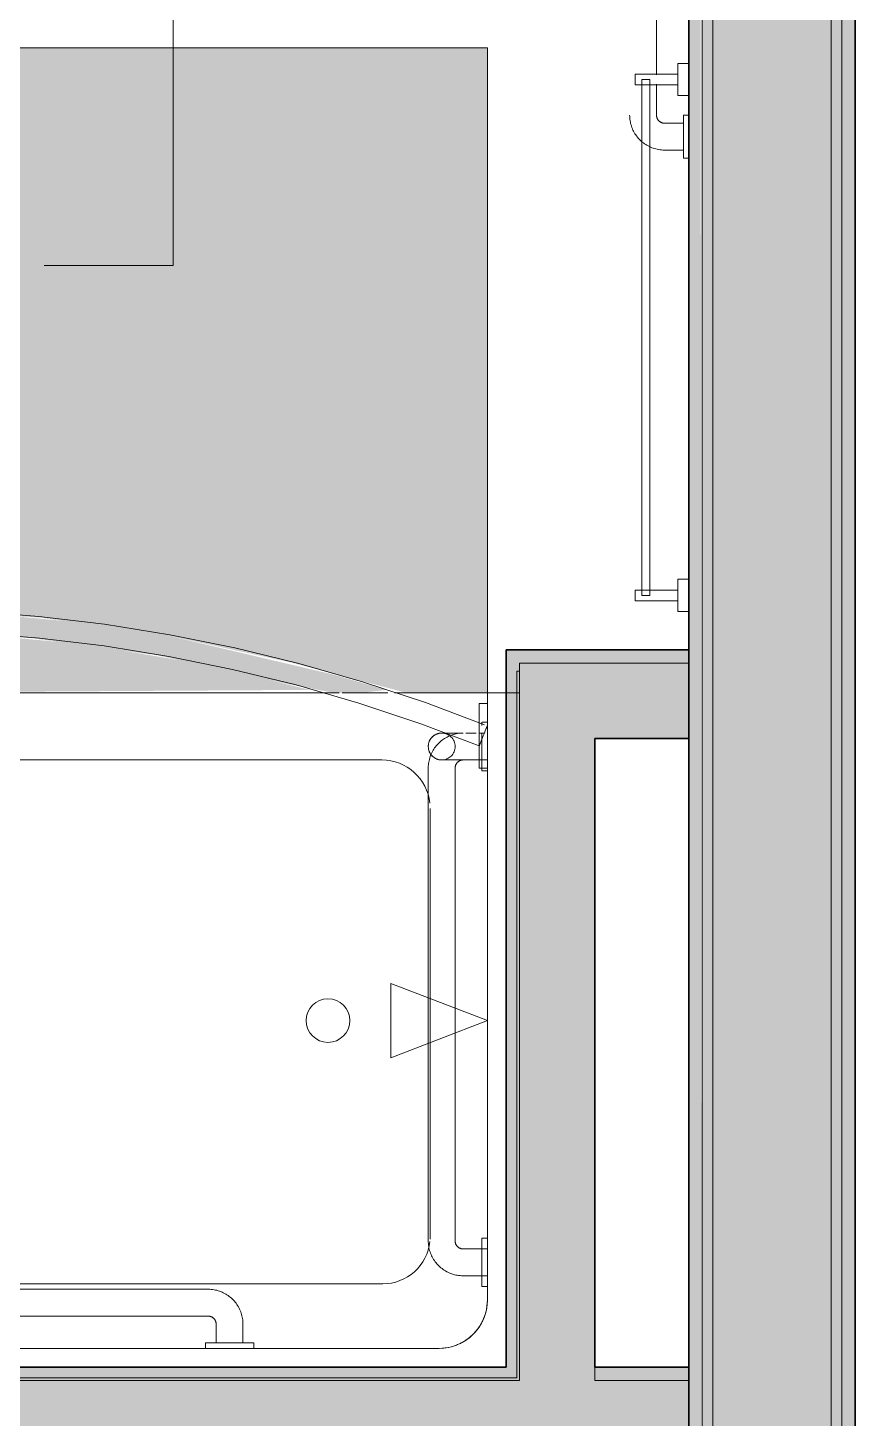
# Model space of a CAD drawing. Header units: inches. Extents: x 6 to 8416, y -388 to 6104.
# Drawn here: x 5416.9 to 5455.4, y 1031.3 to 1096 of the extents above; entities that cross this region are included whole.
import ezdxf

# ---------------------------------------------------------------- set-up
doc = ezdxf.new("R2010")
doc.units = ezdxf.units.IN
doc.header["$MEASUREMENT"] = 0
doc.linetypes.add('Dash 1_16_', pattern=[48, 24, -24])
doc.linetypes.add('Hidden 1_16_', pattern=[36, 24, -12])
for name, color, linetype, lineweight in [('A-GENM', 13, 'Continuous', 18), ('A-ROOM', 32, 'Continuous', 13), ('A-WALL', 113, 'Continuous', 25), ('A-WALL-PATT', 111, 'Continuous', 35), ('I-WALL', 2, 'Continuous', 25), ('P-SANR-FIXT', 6, 'Continuous', 18), ('Q-SPCQ', 91, 'Continuous', 18)]:
    doc.layers.add(name, color=color, linetype=linetype, lineweight=lineweight)

# ---------------------------------------------------------------- blocks, each defined once
blk = doc.blocks.new('PL BA Toilet-Unit-Two Piece-ICC ADA-AM - ICC Type B_ Front _ Side Approach_ Swing Up Bar-2482795-LEVEL 3 - PLAN Copy 1 Copy 1')
at = {"layer": 'A-GENM', "linetype": 'Hidden 1_16_', "lineweight": 9}
for p in [(33, -24), (48, -66)]:
    blk.add_line(p, (48, -24), dxfattribs=at)
blk = doc.blocks.new('z Nested-Toilet Grab Bars - z Nested-Toilet Grab Bars-V212-LEVEL 3 - PLAN Copy 1 Copy 1')
at = {"layer": 'A-GENM', "linetype": 'Dash 1_16_', "lineweight": 9}
for p, q in [((-2.875, 26), (-2.875, 0.25)), ((-2.875, 26), (-2.875, 0.25)), ((-1.625, 0.25), (-1.625, 26)), ((-1.625, 0.25), (-1.625, 26)), ((-7, 2.75), (-41, 2.75)), ((-42.401, 1.948), (-42.433, 1.891)), ((-42.367, 2.003), (-42.401, 1.948)), ((-42.331, 2.057), (-42.367, 2.003)), ((-42.293, 2.109), (-42.331, 2.057)), ((-42.252, 2.16), (-42.293, 2.109)), ((-42.21, 2.21), (-42.252, 2.16)), ((-42.433, 1.891), (-42.463, 1.833)), ((-41, 1.5), (-39.56, 1.5)), ((-39.127, 1.5), (-7, 1.5)), ((-42.625, 1.125), (-42.625, 0.25)), ((-41.375, 0.25), (-41.375, 1.125)), ((-6.625, 1.125), (-6.625, 0.25)), ((-5.375, 0.25), (-5.375, 1.125)), ((-43, 0.25), (-43, 0)), ((-41, 0.25), (-43, 0.25)), ((-41, 0.25), (-43, 0.25)), ((-42.625, 0.25), (-41.375, 0.25)), ((-42.625, 0.25), (-41.375, 0.25)), ((-41, 0), (-41, 0.25)), ((-7, 0.25), (-7, 0)), ((-5, 0.25), (-7, 0.25)), ((-5, 0.25), (-7, 0.25)), ((-6.625, 0.25), (-5.375, 0.25)), ((-6.625, 0.25), (-5.375, 0.25)), ((-5, 0), (-5, 0.25)), ((-2.854, 0.25), (-4.25, 0.25)), ((-4.25, 0.25), (-0.25, 0.25)), ((-4.25, 0.25), (-4.25, 0)), ((-4.25, 0.25), (-4.25, 0)), ((-2.875, 0.25), (-2.875, 0)), ((-2.875, 0.25), (-2.875, 0)), ((-0.25, 0.25), (-1.647, 0.25)), ((-1.625, 0), (-1.625, 0.25)), ((-1.625, 0), (-1.625, 0.25)), ((-0.25, 0.25), (-0.25, 0)), ((-0.25, 0), (-0.25, 0.25))]:
    blk.add_line(p, q, dxfattribs=at)
at = {"layer": 'A-GENM', "linetype": 'Dash 1_16_', "lineweight": 9, "flags": 128}
for points in [[(-2.875, 29.375), (-2.875, 29.4), (-2.873, 29.425), (-2.871, 29.45), (-2.867, 29.475), (-2.863, 29.499), (-2.857, 29.524), (-2.851, 29.548), (-2.843, 29.572), (-2.835, 29.595), (-2.826, 29.618), (-2.815, 29.641), (-2.804, 29.664), (-2.792, 29.686), (-2.78, 29.707), (-2.766, 29.728), (-2.751, 29.748), (-2.736, 29.768), (-2.72, 29.787), (-2.703, 29.806), (-2.685, 29.823), (-2.667, 29.84), (-2.648, 29.857), (-2.629, 29.872), (-2.608, 29.887), (-2.588, 29.901), (-2.566, 29.914), (-2.545, 29.926), (-2.522, 29.938), (-2.5, 29.948), (-2.476, 29.958), (-2.453, 29.966), (-2.429, 29.974), (-2.405, 29.98), (-2.381, 29.986), (-2.356, 29.991), (-2.332, 29.995), (-2.307, 29.997), (-2.282, 29.999), (-2.257, 30), (-2.25, 30)], [(-2.25, 30), (-2.225, 30), (-2.2, 29.998), (-2.175, 29.996), (-2.15, 29.992), (-2.126, 29.988), (-2.101, 29.982), (-2.077, 29.976), (-2.053, 29.968), (-2.03, 29.96), (-2.007, 29.951), (-1.984, 29.94), (-1.961, 29.929), (-1.939, 29.917), (-1.918, 29.905), (-1.897, 29.891), (-1.877, 29.876), (-1.857, 29.861), (-1.838, 29.845), (-1.819, 29.828), (-1.802, 29.81), (-1.785, 29.792), (-1.768, 29.773), (-1.753, 29.754), (-1.738, 29.733), (-1.724, 29.713), (-1.711, 29.691), (-1.699, 29.67), (-1.687, 29.647), (-1.677, 29.625), (-1.667, 29.601), (-1.659, 29.578), (-1.651, 29.554), (-1.645, 29.53), (-1.639, 29.506), (-1.634, 29.481), (-1.63, 29.457), (-1.628, 29.432), (-1.626, 29.407), (-1.625, 29.382), (-1.625, 29.375)], [(-2.875, 29.375), (-2.875, 29.372), (-2.875, 29.364), (-2.875, 29.351), (-2.875, 29.332), (-2.875, 29.308), (-2.875, 29.278), (-2.875, 29.244), (-2.875, 29.204), (-2.875, 29.159), (-2.875, 29.109), (-2.875, 29.054), (-2.875, 28.994), (-2.875, 28.929), (-2.875, 28.859), (-2.875, 28.786), (-2.875, 28.707), (-2.875, 28.624), (-2.875, 28.537), (-2.875, 28.446), (-2.875, 28.351), (-2.875, 28.253), (-2.875, 28.15), (-2.875, 28.045), (-2.875, 27.936), (-2.875, 27.824), (-2.875, 27.708), (-2.875, 27.591), (-2.875, 27.47), (-2.875, 27.348), (-2.875, 27.223), (-2.875, 27.096), (-2.875, 26.968), (-2.875, 26.838), (-2.875, 26.706), (-2.875, 26.574), (-2.875, 26.44), (-2.875, 26.306), (-2.875, 26.171), (-2.875, 26.036), (-2.875, 26)], [(-2.875, 26), (-2.875, 26.135), (-2.875, 26.27), (-2.875, 26.404), (-2.875, 26.538), (-2.875, 26.671), (-2.875, 26.802), (-2.875, 26.933), (-2.875, 27.062), (-2.875, 27.189), (-2.875, 27.314), (-2.875, 27.438), (-2.875, 27.559), (-2.875, 27.677), (-2.875, 27.793), (-2.875, 27.906), (-2.875, 28.016), (-2.875, 28.122), (-2.875, 28.225), (-2.875, 28.325), (-2.875, 28.421), (-2.875, 28.513), (-2.875, 28.601), (-2.875, 28.685), (-2.875, 28.765), (-2.875, 28.84), (-2.875, 28.911), (-2.875, 28.977), (-2.875, 29.038), (-2.875, 29.094), (-2.875, 29.146), (-2.875, 29.192), (-2.875, 29.233), (-2.875, 29.269), (-2.875, 29.3), (-2.875, 29.326), (-2.875, 29.346), (-2.875, 29.361), (-2.875, 29.371), (-2.875, 29.375)], [(-1.625, 29.375), (-1.625, 29.372), (-1.625, 29.364), (-1.625, 29.351), (-1.625, 29.332), (-1.625, 29.308), (-1.625, 29.278), (-1.625, 29.244), (-1.625, 29.204), (-1.625, 29.159), (-1.625, 29.109), (-1.625, 29.054), (-1.625, 28.994), (-1.625, 28.929), (-1.625, 28.859), (-1.625, 28.786), (-1.625, 28.707), (-1.625, 28.624), (-1.625, 28.537), (-1.625, 28.446), (-1.625, 28.351), (-1.625, 28.253), (-1.625, 28.15), (-1.625, 28.045), (-1.625, 27.936), (-1.625, 27.824), (-1.625, 27.708), (-1.625, 27.591), (-1.625, 27.47), (-1.625, 27.348), (-1.625, 27.223), (-1.625, 27.096), (-1.625, 26.968), (-1.625, 26.838), (-1.625, 26.706), (-1.625, 26.574), (-1.625, 26.44), (-1.625, 26.306), (-1.625, 26.171), (-1.625, 26.036), (-1.625, 26)], [(-1.625, 26), (-1.625, 26.135), (-1.625, 26.27), (-1.625, 26.404), (-1.625, 26.538), (-1.625, 26.671), (-1.625, 26.802), (-1.625, 26.933), (-1.625, 27.062), (-1.625, 27.189), (-1.625, 27.314), (-1.625, 27.438), (-1.625, 27.559), (-1.625, 27.677), (-1.625, 27.793), (-1.625, 27.906), (-1.625, 28.016), (-1.625, 28.122), (-1.625, 28.225), (-1.625, 28.325), (-1.625, 28.421), (-1.625, 28.513), (-1.625, 28.601), (-1.625, 28.685), (-1.625, 28.765), (-1.625, 28.84), (-1.625, 28.911), (-1.625, 28.977), (-1.625, 29.038), (-1.625, 29.094), (-1.625, 29.146), (-1.625, 29.192), (-1.625, 29.233), (-1.625, 29.269), (-1.625, 29.3), (-1.625, 29.326), (-1.625, 29.346), (-1.625, 29.361), (-1.625, 29.371), (-1.625, 29.375)], [(-41, 2.75), (-41.065, 2.749), (-41.13, 2.745), (-41.195, 2.738), (-41.259, 2.729), (-41.323, 2.718), (-41.386, 2.703), (-41.449, 2.687), (-41.511, 2.668), (-41.572, 2.646), (-41.633, 2.622), (-41.692, 2.595), (-41.75, 2.566), (-41.807, 2.535), (-41.863, 2.502), (-41.918, 2.466), (-41.97, 2.428), (-42.022, 2.389), (-42.072, 2.347), (-42.119, 2.303), (-42.166, 2.257), (-42.21, 2.21)], [(-5.375, 1.125), (-5.376, 1.19), (-5.38, 1.255), (-5.387, 1.32), (-5.396, 1.384), (-5.407, 1.448), (-5.422, 1.511), (-5.438, 1.574), (-5.457, 1.636), (-5.479, 1.697), (-5.503, 1.758), (-5.53, 1.817), (-5.559, 1.875), (-5.59, 1.932), (-5.623, 1.988), (-5.659, 2.043), (-5.697, 2.095), (-5.736, 2.147), (-5.778, 2.197), (-5.822, 2.244), (-5.868, 2.291), (-5.915, 2.335), (-5.965, 2.377), (-6.016, 2.418), (-6.068, 2.456), (-6.122, 2.492), (-6.177, 2.526), (-6.234, 2.558), (-6.292, 2.588), (-6.351, 2.615), (-6.411, 2.64), (-6.472, 2.662), (-6.534, 2.682), (-6.597, 2.699), (-6.66, 2.714), (-6.724, 2.726), (-6.788, 2.736), (-6.853, 2.743), (-6.917, 2.748), (-6.982, 2.75), (-7, 2.75)], [(-42.463, 1.833), (-42.49, 1.774), (-42.515, 1.714), (-42.537, 1.653), (-42.557, 1.591), (-42.574, 1.528), (-42.589, 1.465), (-42.601, 1.401), (-42.611, 1.337), (-42.618, 1.272), (-42.623, 1.208), (-42.625, 1.143), (-42.625, 1.125)], [(-41.375, 1.125), (-41.375, 1.14), (-41.374, 1.155), (-41.372, 1.17), (-41.37, 1.185), (-41.368, 1.2), (-41.364, 1.214), (-41.36, 1.229), (-41.356, 1.243), (-41.351, 1.257), (-41.345, 1.271), (-41.339, 1.285), (-41.333, 1.298), (-41.325, 1.311), (-41.318, 1.324), (-41.31, 1.337), (-41.301, 1.349), (-41.292, 1.361), (-41.282, 1.372), (-41.272, 1.383), (-41.261, 1.394), (-41.25, 1.404), (-41.239, 1.414), (-41.227, 1.423), (-41.215, 1.432), (-41.203, 1.441), (-41.19, 1.448), (-41.177, 1.456), (-41.163, 1.463), (-41.15, 1.469), (-41.136, 1.475), (-41.122, 1.48), (-41.108, 1.484), (-41.093, 1.488), (-41.078, 1.492), (-41.064, 1.495), (-41.049, 1.497), (-41.034, 1.498), (-41.019, 1.5), (-41.004, 1.5), (-41, 1.5)], [(-7, 1.5), (-6.985, 1.5), (-6.97, 1.499), (-6.955, 1.497), (-6.94, 1.495), (-6.925, 1.493), (-6.911, 1.489), (-6.896, 1.485), (-6.882, 1.481), (-6.868, 1.476), (-6.854, 1.47), (-6.84, 1.464), (-6.827, 1.458), (-6.814, 1.45), (-6.801, 1.443), (-6.788, 1.435), (-6.776, 1.426), (-6.764, 1.417), (-6.753, 1.407), (-6.742, 1.397), (-6.731, 1.386), (-6.721, 1.375), (-6.711, 1.364), (-6.702, 1.352), (-6.693, 1.34), (-6.684, 1.328), (-6.677, 1.315), (-6.669, 1.302), (-6.662, 1.288), (-6.656, 1.275), (-6.65, 1.261), (-6.645, 1.247), (-6.641, 1.233), (-6.637, 1.218), (-6.633, 1.203), (-6.63, 1.189), (-6.628, 1.174), (-6.627, 1.159), (-6.625, 1.144), (-6.625, 1.129), (-6.625, 1.125)]]:
    blk.add_lwpolyline(points, dxfattribs=at)
blk = doc.blocks.new('GM BA Shower-Unit-Tub-Prefab-ICC ADA-AM - ICC Type B_ Option A Forward_ 60_W x 32_D-2224280-LEVEL 3 - PLAN Copy 1 Copy 1')
at = {"layer": 'A-GENM'}
blk.add_line((0, -32), (0.625, -32), dxfattribs=at)
blk = doc.blocks.new('GM Clearance-Rect-AM - 30_ x 48_  - A117 2017 Existing _ Type B _ A117 2009 _ CBC-V213-LEVEL 3 - PLAN Copy 1 Copy 1')
at = {"layer": 'A-GENM', "linetype": 'Hidden 1_16_', "lineweight": 9, "transparency": 33554560}
h = blk.add_hatch(color=256, dxfattribs=at)
h.paths.add_polyline_path([(15, -30.175), (14.865, -8.27), (13.713, -12.987), (12.752, -18.657), (12.22, -24.46), (12.131, -30.175), (12.484, -35.998), (13.367, -42.21), (14.504, -47.4), (14.781, -48), (15, -48), (15, -31.379)])
h.paths.add_polyline_path([(15, 0), (-15, 0), (-15, -48), (13.614, -47.841), (12.13, -41.068), (11.759, -38.451), (11.233, -32.882), (11.124, -26.99), (11.508, -20.747), (12.336, -14.859), (13.593, -9.14), (15, -3.771), (15, -2.711)])
blk.add_hatch(color=256, dxfattribs=at).paths.add_polyline_path([(15, -5.802), (14.865, -4.705), (14.159, -7.141), (12.32, -14.947), (11.787, -18.299), (11.225, -24.347), (11.148, -30.645), (11.514, -36.311), (12.354, -42.232), (13.485, -47.308), (13.75, -48), (14.624, -47.841), (13.728, -44.092), (12.765, -38.451), (12.231, -32.814), (12.1, -27.633), (12.461, -21.203), (13.252, -15.39), (14.612, -9.201), (15, -7.149), (15, -6.576)])
at = {"layer": 'A-GENM', "linetype": 'Hidden 1_16_', "lineweight": 9}
for p, q in [((-15, -48), (-15, 0)), ((-15, 0), (15, 0)), ((15, 0), (-15, 0)), ((-15, 0), (-15, -48)), ((-15, -41.75), (-15, 0)), ((-15, 0), (15, 0)), ((15, 0), (15, -4.326)), ((15, -4.326), (15, 0)), ((15, 0), (15, -4.326)), ((15, -4.625), (15, -6.752)), ((15, -6.752), (15, -4.625)), ((15, -4.625), (15, -6.752)), ((15, -6.898), (15, -7.775)), ((15, -7.775), (15, -6.898)), ((15, -6.898), (15, -7.775)), ((15, -7.775), (15, -48)), ((15, -48), (15, -7.775)), ((15, -7.775), (15, -48))]:
    blk.add_line(p, q, dxfattribs=at)
blk = doc.blocks.new('z Nested-Shower Surround-Tub-Prefab - Variable-V214-LEVEL 3 - PLAN Copy 1 Copy 1')
at = {"layer": 'A-GENM'}
for p, q in [((60, 0), (0, 0)), ((0, 0), (0, -32)), ((0, -0.625), (0, 0)), ((0, -29.875), (0, -0.625)), ((0.001, 0), (59.375, 0)), ((56.25, -1.5), (3.75, -1.5)), ((3.75, -1.5), (56.25, -1.5)), ((56.25, -1.5), (3.75, -1.5)), ((1.5, -3.75), (1.5, -5.058)), ((1.5, -29.25), (1.5, -3.75)), ((1.5, -3.75), (1.5, -5.058)), ((53.877, -4.5), (6.371, -4.5)), ((1.5, -5.942), (1.5, -29.058)), ((1.5, -5.942), (1.5, -29.058)), ((4.159, -15.729), (4.159, -6.712)), ((4.159, -17.771), (4.159, -15.729)), ((4.159, -26.623), (4.159, -17.771)), ((53.839, -28.873), (6.409, -28.873)), ((1.5, -30.75), (1.5, -29.25)), ((0, -32), (0, -29.875)), ((1.5, -30), (1.5, -30.75)), ((1.5, -30), (1.5, -30.75)), ((1.5, -30.75), (1.5, -32)), ((1.5, -32), (1.5, -30.75)), ((1.5, -30.75), (1.5, -32)), ((0, -32), (1.5, -32)), ((0.626, -32), (0.125, -32)), ((1.5, -32), (0.626, -32)), ((1.5, -32), (5.826, -32)), ((6.125, -32), (8.252, -32)), ((8.398, -32), (9.275, -32)), ((9.275, -32), (49.5, -32))]:
    blk.add_line(p, q, dxfattribs=at)
at = {"layer": 'A-GENM', "lineweight": 9}
for p, q in [((60, 0), (0, 0)), ((0, 0), (0, -33)), ((0, -0.625), (0, 0)), ((0, -29.875), (0, -0.625)), ((0.001, 0), (59.375, 0)), ((0.125, -33), (0.125, -0.125)), ((0.125, -0.125), (59.875, -0.125)), ((0.125, -0.313), (0.125, -0.625)), ((0.125, -0.625), (0.125, -29.875)), ((59.375, -0.125), (0.312, -0.125)), ((0, -32), (0, -29.875)), ((0.125, -29.875), (0.125, -32)), ((0, -33), (0, -32)), ((0.125, -32), (0.125, -33)), ((0, -33), (0.125, -33)), ((0.125, -33), (0, -33))]:
    blk.add_line(p, q, dxfattribs=at)
at = {"layer": 'A-GENM'}
blk.add_circle((8.92, -16.75), 1.016, dxfattribs=at)
for centre, radius, start, end in [((3.75, -3.75), 2.25, 90, 180), ((3.75, -3.75), 2.25, 120, 135), ((3.75, -3.75), 2.25, 120, 135), ((3.75, -3.75), 2.25, 114.97132, 120), ((3.75, -3.75), 2.25, 114.97132, 120), ((3.75, -3.75), 2.25, 110.02868, 114.97132), ((3.75, -3.75), 2.25, 110.02868, 114.97132), ((3.75, -3.75), 2.25, 105, 110.02868), ((3.75, -3.75), 2.25, 105, 110.02868), ((3.75, -3.75), 2.25, 90, 105), ((3.75, -3.75), 2.25, 90, 105), ((3.75, -3.75), 2.25, 135, 150), ((3.75, -3.75), 2.25, 135, 150), ((3.75, -3.75), 2.25, 165, 180), ((3.75, -3.75), 2.25, 165, 180), ((3.75, -3.75), 2.25, 159.97132, 165), ((3.75, -3.75), 2.25, 159.97132, 165), ((3.75, -3.75), 2.25, 155.02868, 159.97132), ((3.75, -3.75), 2.25, 155.02868, 159.97132), ((3.75, -3.75), 2.25, 150, 155.02868), ((3.75, -3.75), 2.25, 150, 155.02868), ((6.371, -6.712), 2.212, 90, 173.90233), ((6.371, -6.712), 2.212, 176.60059, 180), ((6.409, -26.623), 2.25, 186.2418, 270)]:
    blk.add_arc(centre, radius, start, end, dxfattribs=at)
blk = doc.blocks.new('z Nested-Shower Grab Bars - Variable-V215-LEVEL 3 - PLAN Copy 1 Copy 1')
at = {"layer": 'A-GENM', "linetype": 'Dash 1_16_', "lineweight": 9}
for p, q in [((10.875, 0), (10.875, -0.25)), ((10.913, 0), (10.875, 0)), ((10.913, 0), (10.875, 0)), ((10.875, 0), (10.875, -0.25)), ((10.913, 0), (10.875, 0)), ((10.913, 0), (10.875, 0)), ((10.875, -0.25), (11.687, -0.25)), ((10.875, -0.25), (11.687, -0.25)), ((10.875, -0.25), (11.687, -0.25)), ((10.875, -0.25), (13.125, -0.25)), ((11.026, 0), (10.913, 0)), ((11.026, 0), (10.913, 0)), ((11.026, 0), (10.913, 0)), ((11.026, 0), (10.913, 0)), ((11.205, 0), (11.026, 0)), ((11.205, 0), (11.026, 0)), ((11.205, 0), (11.026, 0)), ((11.205, 0), (11.026, 0)), ((11.438, 0), (11.205, 0)), ((11.438, 0), (11.205, 0)), ((11.438, 0), (11.205, 0)), ((11.438, 0), (11.205, 0)), ((11.375, -0.25), (11.375, -1.125)), ((11.688, -0.25), (11.375, -0.25)), ((11.688, -0.25), (11.375, -0.25)), ((11.375, -0.25), (11.375, -1.125)), ((12.625, -0.25), (11.375, -0.25)), ((11.688, -0.25), (11.375, -0.25)), ((11.709, 0), (11.438, 0)), ((11.709, 0), (11.438, 0)), ((11.709, 0), (11.438, 0)), ((11.709, 0), (11.438, 0)), ((11.838, -0.25), (11.688, -0.25)), ((12.313, -0.25), (11.688, -0.25)), ((11.838, -0.25), (11.688, -0.25)), ((12, 0), (11.709, 0)), ((12, 0), (11.709, 0)), ((12, 0), (11.709, 0)), ((12, 0), (11.709, 0)), ((12, -0.25), (11.838, -0.25)), ((12, -0.25), (11.838, -0.25)), ((12.291, 0), (12, 0)), ((12.291, 0), (12, 0)), ((12.291, 0), (12, 0)), ((12.291, 0), (12, 0)), ((12.162, -0.25), (12, -0.25)), ((12.162, -0.25), (12, -0.25)), ((12.313, -0.25), (12.162, -0.25)), ((12.313, -0.25), (12.162, -0.25)), ((12.563, 0), (12.291, 0)), ((12.563, 0), (12.291, 0)), ((12.563, 0), (12.291, 0)), ((12.563, 0), (12.291, 0)), ((12.313, -0.25), (13.125, -0.25)), ((12.313, -0.25), (13.125, -0.25)), ((12.625, -0.25), (12.313, -0.25)), ((12.625, -0.25), (12.313, -0.25)), ((12.313, -0.25), (13.125, -0.25)), ((12.625, -0.25), (12.313, -0.25)), ((12.795, 0), (12.563, 0)), ((12.795, 0), (12.563, 0)), ((12.795, 0), (12.563, 0)), ((12.795, 0), (12.563, 0)), ((12.625, -1.125), (12.625, -0.25)), ((12.625, -1.125), (12.625, -0.25)), ((12.974, 0), (12.795, 0)), ((12.974, 0), (12.795, 0)), ((12.974, 0), (12.795, 0)), ((12.974, 0), (12.795, 0)), ((13.087, 0), (12.974, 0)), ((13.087, 0), (12.974, 0)), ((13.087, 0), (12.974, 0)), ((13.087, 0), (12.974, 0)), ((13.125, 0), (13.087, 0)), ((13.125, 0), (13.087, 0)), ((13.125, 0), (13.087, 0)), ((13.125, 0), (13.087, 0)), ((13.125, -0.25), (13.125, 0)), ((13.125, -0.25), (13.125, 0)), ((35, -1.5), (13, -1.5)), ((35, -1.5), (13, -1.5)), ((0.25, -2.875), (0, -2.875)), ((0, -2.875), (0, -2.913)), ((0, -2.875), (0, -2.913)), ((0, -2.913), (0, -3.026)), ((0, -2.913), (0, -3.026)), ((0, -3.026), (0, -3.205)), ((0, -3.026), (0, -3.205)), ((0, -3.205), (0, -3.438)), ((0, -3.205), (0, -3.438)), ((0.25, -3.438), (0.25, -2.875)), ((0.25, -5.125), (0.25, -2.875)), ((13, -2.75), (35, -2.75)), ((13, -2.75), (35, -2.75)), ((1.125, -3.375), (0, -3.375)), ((0, -3.375), (0, -3.396)), ((0, -3.375), (0, -3.396)), ((0, -3.396), (0, -3.459)), ((0, -3.396), (0, -3.459)), ((0, -3.438), (0, -3.709)), ((0, -3.459), (0, -3.558)), ((0, -3.459), (0, -3.558)), ((0, -3.558), (0, -3.688)), ((0, -3.558), (0, -4.442)), ((0, -3.688), (0, -3.838)), ((0, -3.709), (0, -4)), ((0, -3.838), (0, -4)), ((0, -4), (0, -4.291)), ((0, -4), (0, -4.162)), ((0, -4.162), (0, -4.313)), ((0, -4.291), (0, -4.563)), ((0, -4.313), (0, -4.442)), ((0, -4.442), (0, -4.541)), ((0, -4.442), (0, -4.541)), ((0, -4.541), (0, -4.604)), ((0, -4.541), (0, -4.604)), ((0, -4.563), (0, -4.795)), ((0, -4.563), (0, -4.795)), ((0, -4.604), (0, -4.625)), ((0, -4.604), (0, -4.625)), ((0, -4.625), (1.125, -4.625)), ((0, -4.795), (0, -4.974)), ((0, -4.795), (0, -4.974)), ((0, -4.974), (0, -5.087)), ((0, -4.974), (0, -5.087)), ((0, -5.087), (0, -5.125)), ((0, -5.087), (0, -5.125)), ((0, -5.125), (0.25, -5.125)), ((0.25, -5.125), (0.25, -4.563)), ((1.5, -5), (1.5, -14.674)), ((2.75, -14.194), (2.75, -5)), ((2.75, -16.306), (2.75, -14.194)), ((1.5, -14.674), (1.5, -15.826)), ((1.5, -15.826), (1.5, -27)), ((2.75, -27), (2.75, -16.306)), ((0.25, -26.875), (0, -26.875)), ((0, -26.875), (0, -26.913)), ((0, -26.875), (0, -26.913)), ((0.25, -26.875), (0, -26.875)), ((0, -26.875), (0, -26.913)), ((0, -26.875), (0, -26.913)), ((0, -26.913), (0, -27.026)), ((0, -26.913), (0, -27.026)), ((0, -26.913), (0, -27.026)), ((0, -26.913), (0, -27.026)), ((0, -27.026), (0, -27.205)), ((0, -27.026), (0, -27.205)), ((0, -27.026), (0, -27.205)), ((0, -27.026), (0, -27.205)), ((0.25, -27.438), (0.25, -26.875)), ((0.25, -27.687), (0.25, -26.875)), ((0.25, -27.687), (0.25, -26.875)), ((0.25, -27.709), (0.25, -26.875)), ((0, -27.205), (0, -27.438)), ((0, -27.205), (0, -27.438)), ((0, -27.205), (0, -27.438)), ((0, -27.205), (0, -27.438)), ((1.125, -27.375), (0, -27.375)), ((0, -27.375), (0, -27.396)), ((0, -27.375), (0, -27.396)), ((0, -27.396), (0, -27.459)), ((0, -27.396), (0, -27.459)), ((0, -27.438), (0, -27.709)), ((0, -27.438), (0, -27.709)), ((0, -27.438), (0, -27.709)), ((0, -27.459), (0, -27.558)), ((0, -27.459), (0, -27.558)), ((0, -27.558), (0, -27.688)), ((0, -27.558), (0, -27.688)), ((0, -27.688), (0, -27.838)), ((0, -27.688), (0, -27.838)), ((0, -27.749), (0, -28)), ((0, -27.749), (0, -28)), ((0, -27.749), (0, -28)), ((1.125, -27.375), (0.25, -27.375)), ((0.25, -27.375), (0.25, -27.688)), ((0.25, -27.375), (0.25, -27.688)), ((0.25, -27.688), (0.25, -27.838)), ((0.25, -27.688), (0.25, -27.838)), ((0.25, -27.991), (0.25, -27.749)), ((1.966, -27.375), (1.987, -27.375)), ((1.987, -27.375), (2.007, -27.375)), ((2.007, -27.375), (2.025, -27.375)), ((2.025, -27.375), (2.042, -27.375)), ((2.042, -27.375), (2.057, -27.375)), ((2.057, -27.375), (2.071, -27.375)), ((2.071, -27.375), (2.083, -27.375)), ((2.083, -27.375), (2.094, -27.375)), ((2.094, -27.375), (2.103, -27.375)), ((2.103, -27.375), (2.11, -27.375)), ((2.11, -27.375), (2.116, -27.375)), ((2.116, -27.375), (2.121, -27.375)), ((2.121, -27.375), (2.124, -27.375)), ((2.124, -27.375), (2.125, -27.375)), ((2.125, -27.375), (2.15, -27.375)), ((2.15, -27.375), (2.175, -27.377)), ((2.175, -27.377), (2.2, -27.379)), ((2.2, -27.379), (2.225, -27.383)), ((2.225, -27.383), (2.249, -27.387)), ((2.249, -27.387), (2.274, -27.393)), ((2.274, -27.393), (2.298, -27.399)), ((2.298, -27.399), (2.322, -27.407)), ((2.322, -27.407), (2.345, -27.415)), ((2.345, -27.415), (2.368, -27.424)), ((2.368, -27.424), (2.391, -27.435)), ((2.391, -27.435), (2.414, -27.446)), ((2.414, -27.446), (2.436, -27.458)), ((2.436, -27.458), (2.457, -27.47)), ((2.457, -27.47), (2.478, -27.484)), ((2.478, -27.484), (2.498, -27.499)), ((2.498, -27.499), (2.518, -27.514)), ((2.518, -27.514), (2.537, -27.53)), ((2.526, -27.823), (2.558, -27.766)), ((2.537, -27.53), (2.556, -27.547)), ((2.556, -27.547), (2.573, -27.565)), ((2.558, -27.766), (2.588, -27.708)), ((2.573, -27.565), (2.59, -27.583)), ((2.588, -27.708), (2.615, -27.649)), ((2.59, -27.583), (2.607, -27.602)), ((2.607, -27.602), (2.622, -27.621)), ((2.615, -27.649), (2.64, -27.589)), ((2.622, -27.621), (2.637, -27.642)), ((2.637, -27.642), (2.651, -27.662)), ((2.651, -27.662), (2.664, -27.684)), ((2.664, -27.684), (2.676, -27.705)), ((2.676, -27.705), (2.688, -27.728)), ((2.688, -27.728), (2.698, -27.75)), ((2.698, -27.75), (2.708, -27.774)), ((2.708, -27.774), (2.716, -27.797)), ((2.716, -27.797), (2.724, -27.821)), ((0, -27.838), (0, -28)), ((0, -27.838), (0, -28.162)), ((0, -28), (0, -28.162)), ((0, -28.113), (0, -28.291)), ((0, -28.113), (0, -28.503)), ((0, -28.113), (0, -28.291)), ((0, -28.162), (0, -28.313)), ((0, -28.162), (0, -28.541)), ((0, -28.291), (0, -28.503)), ((0, -28.291), (0, -28.503)), ((0, -28.313), (0, -28.442)), ((0, -28.442), (0, -28.541)), ((0.25, -27.838), (0.25, -28)), ((0.25, -27.838), (0.25, -28)), ((0.25, -28), (0.25, -28.162)), ((0.25, -28), (0.25, -28.162)), ((0.25, -28.291), (0.25, -28.113)), ((0.25, -28.162), (0.25, -28.313)), ((0.25, -28.162), (0.25, -28.313)), ((0.25, -28.313), (0.25, -28.442)), ((0.25, -28.313), (0.25, -28.442)), ((0.25, -28.442), (0.25, -28.541)), ((0.25, -28.442), (0.25, -28.625)), ((1.817, -28.47), (1.875, -28.441)), ((1.875, -28.441), (1.932, -28.41)), ((1.932, -28.41), (1.988, -28.377)), ((1.988, -28.377), (2.043, -28.341)), ((2.043, -28.341), (2.095, -28.303)), ((2.095, -28.303), (2.147, -28.264)), ((2.147, -28.264), (2.197, -28.222)), ((2.197, -28.222), (2.244, -28.178)), ((2.244, -28.178), (2.291, -28.132)), ((2.291, -28.132), (2.335, -28.085)), ((2.335, -28.085), (2.377, -28.035)), ((2.377, -28.035), (2.418, -27.984)), ((2.418, -27.984), (2.456, -27.932)), ((2.456, -27.932), (2.492, -27.878)), ((2.492, -27.878), (2.526, -27.823)), ((2.547, -28.461), (2.528, -28.477)), ((2.565, -28.444), (2.547, -28.461)), ((2.583, -28.426), (2.565, -28.444)), ((2.599, -28.407), (2.583, -28.426)), ((2.615, -28.388), (2.599, -28.407)), ((2.63, -28.368), (2.615, -28.388)), ((2.645, -28.347), (2.63, -28.368)), ((2.658, -28.326), (2.645, -28.347)), ((2.671, -28.305), (2.658, -28.326)), ((2.682, -28.283), (2.671, -28.305)), ((2.693, -28.26), (2.682, -28.283)), ((2.703, -28.237), (2.693, -28.26)), ((2.712, -28.214), (2.703, -28.237)), ((2.72, -28.19), (2.712, -28.214)), ((2.727, -28.166), (2.72, -28.19)), ((2.724, -27.821), (2.73, -27.845)), ((2.734, -28.142), (2.727, -28.166)), ((2.73, -27.845), (2.736, -27.869)), ((2.739, -28.118), (2.734, -28.142)), ((2.736, -27.869), (2.741, -27.894)), ((2.743, -28.093), (2.739, -28.118)), ((2.741, -27.894), (2.745, -27.918)), ((2.746, -28.068), (2.743, -28.093)), ((2.745, -27.918), (2.747, -27.943)), ((2.749, -28.043), (2.746, -28.068)), ((2.747, -27.943), (2.749, -27.968)), ((2.749, -27.968), (2.75, -27.993)), ((2.75, -28.018), (2.749, -28.043)), ((2.75, -27.993), (2.75, -28.018)), ((0, -28.541), (0, -28.604)), ((0, -28.541), (0, -28.604)), ((0, -28.563), (0, -28.795)), ((0, -28.563), (0, -28.795)), ((0, -28.563), (0, -28.795)), ((0, -28.563), (0, -28.795)), ((0, -28.604), (0, -28.625)), ((0, -28.604), (0, -28.625)), ((0, -28.974), (0, -29.125)), ((0, -28.974), (0, -29.125)), ((0, -28.974), (0, -29.125)), ((0, -28.974), (0, -29.087)), ((0, -29.087), (0, -29.125)), ((0.154, -28.625), (0.375, -28.625)), ((0.25, -28.541), (0.25, -28.625)), ((0.25, -29.087), (0.25, -28.974)), ((0.25, -29.087), (0.25, -28.974)), ((0.25, -29.087), (0.25, -28.974)), ((0.25, -29.087), (0.25, -28.974)), ((0.25, -29.125), (0.25, -29.087)), ((0.25, -29.125), (0.25, -29.087)), ((0.25, -29.125), (0.25, -29.087)), ((0.25, -29.125), (0.25, -29.087)), ((0.515, -28.625), (1.004, -28.625)), ((0.515, -28.625), (1.004, -28.625)), ((1.125, -28.625), (1.19, -28.624)), ((1.136, -28.625), (1.125, -28.625)), ((1.176, -28.625), (1.136, -28.625)), ((1.216, -28.625), (1.176, -28.625)), ((1.19, -28.624), (1.255, -28.62)), ((1.255, -28.625), (1.216, -28.625)), ((1.255, -28.62), (1.32, -28.613)), ((1.295, -28.625), (1.255, -28.625)), ((1.334, -28.625), (1.295, -28.625)), ((1.32, -28.613), (1.384, -28.604)), ((1.373, -28.625), (1.334, -28.625)), ((1.412, -28.625), (1.373, -28.625)), ((1.45, -28.625), (1.412, -28.625)), ((1.487, -28.625), (1.45, -28.625)), ((1.524, -28.625), (1.487, -28.625)), ((1.511, -28.578), (1.574, -28.562)), ((1.561, -28.625), (1.524, -28.625)), ((1.574, -28.562), (1.636, -28.543)), ((1.665, -28.625), (1.631, -28.625)), ((1.636, -28.543), (1.697, -28.521)), ((1.699, -28.625), (1.665, -28.625)), ((1.697, -28.521), (1.758, -28.497)), ((1.731, -28.625), (1.699, -28.625)), ((1.762, -28.625), (1.731, -28.625)), ((1.758, -28.497), (1.817, -28.47)), ((1.792, -28.625), (1.762, -28.625)), ((1.822, -28.625), (1.792, -28.625)), ((1.85, -28.625), (1.822, -28.625)), ((1.877, -28.625), (1.85, -28.625)), ((1.903, -28.625), (1.877, -28.625)), ((1.927, -28.625), (1.903, -28.625)), ((1.95, -28.625), (1.927, -28.625)), ((2.061, -28.625), (2.046, -28.625)), ((2.074, -28.625), (2.061, -28.625)), ((2.086, -28.625), (2.074, -28.625)), ((2.096, -28.625), (2.086, -28.625)), ((2.105, -28.625), (2.096, -28.625)), ((2.112, -28.625), (2.105, -28.625)), ((2.118, -28.625), (2.112, -28.625)), ((2.122, -28.625), (2.118, -28.625)), ((2.124, -28.625), (2.122, -28.625)), ((2.125, -28.625), (2.124, -28.625)), ((2.138, -28.625), (2.125, -28.625)), ((2.163, -28.624), (2.138, -28.625)), ((2.188, -28.622), (2.163, -28.624)), ((2.213, -28.619), (2.188, -28.622)), ((2.238, -28.615), (2.213, -28.619)), ((2.262, -28.61), (2.238, -28.615)), ((2.287, -28.604), (2.262, -28.61)), ((2.311, -28.597), (2.287, -28.604)), ((2.334, -28.589), (2.311, -28.597)), ((2.358, -28.58), (2.334, -28.589)), ((2.381, -28.57), (2.358, -28.58)), ((2.403, -28.56), (2.381, -28.57)), ((2.426, -28.548), (2.403, -28.56)), ((2.447, -28.536), (2.426, -28.548)), ((2.468, -28.522), (2.447, -28.536)), ((2.489, -28.508), (2.468, -28.522)), ((2.509, -28.493), (2.489, -28.508)), ((2.528, -28.477), (2.509, -28.493)), ((0, -29.125), (0.245, -29.125)), ((0, -29.125), (0.245, -29.125))]:
    blk.add_line(p, q, dxfattribs=at)
at = {"layer": 'A-GENM', "linetype": 'Dash 1_16_', "lineweight": 9, "flags": 128}
for points in [[(11.375, -1.125), (11.376, -1.19), (11.38, -1.255), (11.387, -1.32), (11.396, -1.384), (11.407, -1.448), (11.422, -1.511), (11.438, -1.574), (11.457, -1.636), (11.479, -1.697), (11.503, -1.758), (11.53, -1.817), (11.559, -1.875), (11.59, -1.932), (11.623, -1.988), (11.659, -2.043), (11.697, -2.095), (11.736, -2.147), (11.778, -2.197), (11.822, -2.244), (11.868, -2.291), (11.915, -2.335), (11.965, -2.377), (12.016, -2.418), (12.068, -2.456), (12.122, -2.492), (12.177, -2.526), (12.234, -2.558), (12.292, -2.588), (12.351, -2.615), (12.411, -2.64), (12.472, -2.662), (12.534, -2.682), (12.597, -2.699), (12.66, -2.714), (12.724, -2.726), (12.788, -2.736), (12.853, -2.743), (12.917, -2.748), (12.982, -2.75), (13, -2.75)], [(11.375, -1.125), (11.376, -1.19), (11.38, -1.255), (11.387, -1.32), (11.396, -1.384), (11.407, -1.448), (11.422, -1.511), (11.438, -1.574), (11.457, -1.636), (11.479, -1.697), (11.503, -1.758), (11.53, -1.817), (11.559, -1.875), (11.59, -1.932), (11.623, -1.988), (11.659, -2.043), (11.697, -2.095), (11.736, -2.147), (11.778, -2.197), (11.822, -2.244), (11.868, -2.291), (11.915, -2.335), (11.965, -2.377), (12.016, -2.418), (12.068, -2.456), (12.122, -2.492), (12.177, -2.526), (12.234, -2.558), (12.292, -2.588), (12.351, -2.615), (12.411, -2.64), (12.472, -2.662), (12.534, -2.682), (12.597, -2.699), (12.66, -2.714), (12.724, -2.726), (12.788, -2.736), (12.853, -2.743), (12.917, -2.748), (12.982, -2.75), (13, -2.75)], [(13, -1.5), (12.985, -1.5), (12.97, -1.499), (12.955, -1.497), (12.94, -1.495), (12.925, -1.493), (12.911, -1.489), (12.896, -1.485), (12.882, -1.481), (12.868, -1.476), (12.854, -1.47), (12.84, -1.464), (12.827, -1.458), (12.814, -1.45), (12.801, -1.443), (12.788, -1.435), (12.776, -1.426), (12.764, -1.417), (12.753, -1.407), (12.742, -1.397), (12.731, -1.386), (12.721, -1.375), (12.711, -1.364), (12.702, -1.352), (12.693, -1.34), (12.684, -1.328), (12.677, -1.315), (12.669, -1.302), (12.662, -1.288), (12.656, -1.275), (12.65, -1.261), (12.645, -1.247), (12.641, -1.233), (12.637, -1.218), (12.633, -1.203), (12.63, -1.189), (12.628, -1.174), (12.627, -1.159), (12.625, -1.144), (12.625, -1.129), (12.625, -1.125)], [(13, -1.5), (12.985, -1.5), (12.97, -1.499), (12.955, -1.497), (12.94, -1.495), (12.925, -1.493), (12.911, -1.489), (12.896, -1.485), (12.882, -1.481), (12.868, -1.476), (12.854, -1.47), (12.84, -1.464), (12.827, -1.458), (12.814, -1.45), (12.801, -1.443), (12.788, -1.435), (12.776, -1.426), (12.764, -1.417), (12.753, -1.407), (12.742, -1.397), (12.731, -1.386), (12.721, -1.375), (12.711, -1.364), (12.702, -1.352), (12.693, -1.34), (12.684, -1.328), (12.677, -1.315), (12.669, -1.302), (12.662, -1.288), (12.656, -1.275), (12.65, -1.261), (12.645, -1.247), (12.641, -1.233), (12.637, -1.218), (12.633, -1.203), (12.63, -1.189), (12.628, -1.174), (12.627, -1.159), (12.625, -1.144), (12.625, -1.129), (12.625, -1.125)], [(2.75, -5), (2.749, -4.935), (2.745, -4.87), (2.738, -4.805), (2.729, -4.741), (2.718, -4.677), (2.703, -4.614), (2.687, -4.551), (2.668, -4.489), (2.646, -4.428), (2.622, -4.367), (2.595, -4.308), (2.566, -4.25), (2.535, -4.193), (2.502, -4.137), (2.466, -4.082), (2.428, -4.03), (2.389, -3.978), (2.347, -3.928), (2.303, -3.881), (2.257, -3.834), (2.21, -3.79), (2.16, -3.748), (2.109, -3.707), (2.057, -3.669), (2.003, -3.633), (1.948, -3.599), (1.891, -3.567), (1.833, -3.537), (1.774, -3.51), (1.714, -3.485), (1.653, -3.463), (1.591, -3.443), (1.528, -3.426), (1.465, -3.411), (1.401, -3.399), (1.337, -3.389), (1.272, -3.382), (1.208, -3.377), (1.143, -3.375), (1.125, -3.375)], [(1.125, -4.625), (1.14, -4.625), (1.155, -4.626), (1.17, -4.628), (1.185, -4.63), (1.2, -4.632), (1.214, -4.636), (1.229, -4.64), (1.243, -4.644), (1.257, -4.649), (1.271, -4.655), (1.285, -4.661), (1.298, -4.667), (1.311, -4.675), (1.324, -4.682), (1.337, -4.69), (1.349, -4.699), (1.361, -4.708), (1.372, -4.718), (1.383, -4.728), (1.394, -4.739), (1.404, -4.75), (1.414, -4.761), (1.423, -4.773), (1.432, -4.785), (1.441, -4.797), (1.448, -4.81), (1.456, -4.823), (1.463, -4.837), (1.469, -4.85), (1.475, -4.864), (1.48, -4.878), (1.484, -4.892), (1.488, -4.907), (1.492, -4.922), (1.495, -4.936), (1.497, -4.951), (1.498, -4.966), (1.5, -4.981), (1.5, -4.996), (1.5, -5)], [(1.5, -27), (1.5, -27.015), (1.499, -27.03), (1.497, -27.045), (1.495, -27.06), (1.493, -27.075), (1.489, -27.089), (1.485, -27.104), (1.481, -27.118), (1.476, -27.132), (1.47, -27.146), (1.464, -27.16), (1.458, -27.173), (1.45, -27.186), (1.443, -27.199), (1.435, -27.212), (1.426, -27.224), (1.417, -27.236), (1.407, -27.247), (1.397, -27.258), (1.386, -27.269), (1.375, -27.279), (1.364, -27.289), (1.352, -27.298), (1.34, -27.307), (1.328, -27.316), (1.315, -27.323), (1.302, -27.331), (1.288, -27.338), (1.275, -27.344), (1.261, -27.35), (1.247, -27.355), (1.233, -27.359), (1.218, -27.363), (1.203, -27.367), (1.189, -27.37), (1.174, -27.372), (1.159, -27.373), (1.144, -27.375), (1.129, -27.375), (1.125, -27.375)], [(2.64, -27.589), (2.662, -27.528), (2.682, -27.466), (2.699, -27.403), (2.714, -27.34), (2.726, -27.276), (2.736, -27.212), (2.743, -27.147), (2.748, -27.083), (2.75, -27.018), (2.75, -27)], [(1.125, -27.375), (1.165, -27.375), (1.205, -27.375), (1.245, -27.375), (1.284, -27.375), (1.324, -27.375), (1.363, -27.375), (1.401, -27.375), (1.44, -27.375), (1.477, -27.375), (1.514, -27.375), (1.551, -27.375), (1.587, -27.375), (1.622, -27.375), (1.656, -27.375), (1.69, -27.375), (1.722, -27.375), (1.754, -27.375), (1.784, -27.375), (1.814, -27.375), (1.842, -27.375), (1.87, -27.375), (1.896, -27.375), (1.921, -27.375), (1.944, -27.375), (1.966, -27.375)], [(1.384, -28.604), (1.448, -28.593), (1.511, -28.578)], [(1.631, -28.625), (1.596, -28.625), (1.561, -28.625)], [(2.046, -28.625), (2.03, -28.625), (2.012, -28.625), (1.993, -28.625), (1.972, -28.625), (1.95, -28.625)]]:
    blk.add_lwpolyline(points, dxfattribs=at)
at = {"layer": 'A-GENM', "linetype": 'Dash 1_16_', "lineweight": 9}
for start, end in [(90, 270), (270, 90)]:
    blk.add_arc((2.125, -28), 0.625, start, end, dxfattribs=at)
blk = doc.blocks.new('z Nested-Shower Fixtures - Variable-2223649-LEVEL 3 - PLAN Copy 1 Copy 1')
at = {"layer": 'P-SANR-FIXT'}
for p, q in [((4.5, 1.727), (0, 0)), ((4.5, -1.727), (4.5, 1.727)), ((0, 0), (4.5, -1.727))]:
    blk.add_line(p, q, dxfattribs=at)
blk = doc.blocks.new('SE BA Shower Curtain Rod-AM - 1_ Dia__ 76_ AFF-V216-LEVEL 3 - PLAN Copy 1 Copy 1')
at = {"layer": 'Q-SPCQ'}
for p, q in [((0.375, 1.5), (0, 1.5)), ((0, 1.5), (0, -1.5)), ((0, 1.5), (0, 0.75)), ((0.375, 0.75), (0.375, 1.5)), ((0.375, -1.5), (0.375, 1.5)), ((0, 0.75), (0, 0.388)), ((0.375, 0.391), (0.375, 0.75)), ((0, 0.388), (0, 0)), ((0, 0), (0, -0.388)), ((0.235, 0.12), (0.187, 0)), ((0.235, 0.12), (0.187, 0)), ((0.28, 0.232), (0.235, 0.12)), ((0.28, 0.232), (0.235, 0.12)), ((0.348, 0.402), (0.28, 0.232)), ((0.318, 0.328), (0.28, 0.232)), ((0.348, 0.402), (0.318, 0.328)), ((0.373, 0.464), (0.348, 0.402)), ((0.366, 0.449), (0.348, 0.402)), ((0.373, 0.464), (0.366, 0.449)), ((0, -0.388), (0, -0.75)), ((0.095, -0.232), (0.002, -0.464)), ((0.009, -0.449), (0.002, -0.464)), ((0.027, -0.402), (0.009, -0.449)), ((0.057, -0.328), (0.027, -0.402)), ((0.095, -0.232), (0.057, -0.328)), ((0.14, -0.12), (0.095, -0.232)), ((0.14, -0.12), (0.095, -0.232)), ((0.128, -0.512), (0.375, -0.604)), ((0.187, 0), (0.14, -0.12)), ((0.187, 0), (0.14, -0.12)), ((0.375, -0.75), (0.375, -0.521)), ((0, -0.75), (0, -1.5)), ((0.375, -1.5), (0.375, -0.75)), ((0, -1.5), (0.375, -1.5))]:
    blk.add_line(p, q, dxfattribs=at)
at = {"layer": 'Q-SPCQ', "flags": 128}
for points in [[(56.625, 0.464), (53.782, -0.604), (50.896, -1.558), (47.974, -2.395), (45.022, -3.115), (42.042, -3.716), (39.041, -4.198), (36.024, -4.56), (32.994, -4.8), (29.957, -4.919), (26.917, -4.916), (23.881, -4.792), (20.851, -4.547), (17.834, -4.181), (14.834, -3.694), (11.856, -3.088), (8.904, -2.363), (5.984, -1.52), (3.099, -0.562), (0.375, 0.464)], [(0.375, -0.604), (2.885, -1.547), (5.809, -2.513), (8.769, -3.362), (11.761, -4.091), (14.779, -4.7), (17.82, -5.189), (20.877, -5.555), (23.947, -5.798), (27.024, -5.919), (30.103, -5.916), (33.18, -5.791), (36.25, -5.542), (39.306, -5.171), (42.346, -4.678), (45.364, -4.063), (48.354, -3.329), (51.313, -2.475), (54.235, -1.504), (56.625, -0.605)]]:
    blk.add_lwpolyline(points, dxfattribs=at)
blk = doc.blocks.new('SE BA Towel Bar-AM - 2_-0_ W x 2 1_2_ D_ 48_ AFF-V217-LEVEL 3 - PLAN Copy 1 Copy 1')
at = {"layer": 'Q-SPCQ'}
for p, q in [((-12.75, 0), (-12.75, -0.5)), ((-12.75, 0), (-12, 0)), ((-12, 0), (-11.25, 0)), ((-11.25, -0.5), (-11.25, 0)), ((11.25, 0), (11.25, -0.5)), ((11.25, 0), (12, 0)), ((12, 0), (12.75, 0)), ((12.75, -0.5), (12.75, 0)), ((-12.75, -0.5), (-12, -0.5)), ((-12.25, -0.5), (-12.25, -2.5)), ((-12.25, -0.5), (-12, -0.5)), ((-12.236, -0.5), (-12, -0.5)), ((-12.217, -0.5), (-12, -0.5)), ((-12, -0.5), (-11.783, -0.5)), ((-12, -0.5), (-11.75, -0.5)), ((-12, -0.5), (-11.764, -0.5)), ((-12, -0.5), (-11.25, -0.5)), ((-11.75, -2.5), (-11.75, -0.5)), ((11.25, -0.5), (12, -0.5)), ((11.75, -0.5), (11.75, -2.5)), ((11.75, -0.5), (12, -0.5)), ((11.764, -0.5), (12, -0.5)), ((11.783, -0.5), (12, -0.5)), ((12, -0.5), (12.217, -0.5)), ((12, -0.5), (12.25, -0.5)), ((12, -0.5), (12.236, -0.5)), ((12, -0.5), (12.75, -0.5)), ((12.25, -2.5), (12.25, -0.5)), ((12, -1.812), (-12, -1.812)), ((-12, -1.812), (-12, -1.819)), ((-12, -1.812), (-12, -1.819)), ((-12, -1.819), (-12, -1.838)), ((-12, -1.819), (-12, -1.838)), ((-12, -1.838), (-12, -1.867)), ((-12, -1.838), (-12, -1.867)), ((-12, -1.867), (-12, -1.906)), ((-12, -1.867), (-12, -1.906)), ((-12, -1.906), (-12, -2.049)), ((-12, -1.906), (-12, -1.951)), ((12, -1.819), (12, -1.812)), ((12, -1.819), (12, -1.812)), ((12, -1.838), (12, -1.819)), ((12, -1.838), (12, -1.819)), ((12, -1.867), (12, -1.838)), ((12, -1.867), (12, -1.838)), ((12, -1.906), (12, -1.867)), ((12, -1.906), (12, -1.867)), ((12, -1.951), (12, -1.906)), ((12, -1.951), (12, -1.906)), ((-12, -2.5), (-12.25, -2.5)), ((-12, -2.5), (-12.217, -2.5)), ((-12, -1.951), (-12, -2)), ((-12, -2), (-12, -2.049)), ((-12, -2.049), (-12, -2.181)), ((-12, -2.049), (-12, -2.094)), ((-12, -2.094), (-12, -2.133)), ((-12, -2.133), (-12, -2.162)), ((-12, -2.162), (-12, -2.181)), ((-12, -2.181), (-12, -2.187)), ((-12, -2.181), (-12, -2.187)), ((-12, -2.187), (12, -2.187)), ((-11.783, -2.5), (-12, -2.5)), ((-11.75, -2.5), (-12, -2.5)), ((12, -2.5), (11.75, -2.5)), ((12, -2.5), (11.783, -2.5)), ((12, -2), (12, -1.951)), ((12, -2), (12, -1.951)), ((12, -2.049), (12, -2)), ((12, -2.049), (12, -2)), ((12, -2.094), (12, -2.049)), ((12, -2.094), (12, -2.049)), ((12, -2.133), (12, -2.094)), ((12, -2.133), (12, -2.094)), ((12, -2.162), (12, -2.133)), ((12, -2.162), (12, -2.133)), ((12, -2.181), (12, -2.162)), ((12, -2.181), (12, -2.162)), ((12, -2.187), (12, -2.181)), ((12, -2.187), (12, -2.181)), ((12.217, -2.5), (12, -2.5)), ((12.25, -2.5), (12, -2.5))]:
    blk.add_line(p, q, dxfattribs=at)

msp = doc.modelspace()

# ---------------------------------------------------------------- hatches: boundary and pattern name
at = {"layer": 'A-WALL-PATT'}
for points in [[(5448.29033733, 926.18577679), (5448.16533733, 1251.68577679), (5447.66533733, 1251.68577679), (5447.66533733, 926.18577679)], [(5448.29033733, 926.18577679), (5448.79033733, 926.18577679), (5448.79033733, 1251.68577679), (5448.29033733, 1251.68577679), (5448.29033733, 941.24581081)]]:
    msp.add_hatch(color=10, dxfattribs=at).paths.add_polyline_path(points)
at = {"layer": 'A-WALL-PATT', "lineweight": 25}
msp.add_hatch(color=10, dxfattribs=at).paths.add_polyline_path([(5454.79033733, 926.18577679), (5455.41533733, 926.18577679), (5455.41533733, 1251.68577679), (5454.79033733, 1251.68577679), (5454.79033733, 941.24581081)])
at = {"layer": 'A-WALL-PATT', "lineweight": 25, "transparency": 33554560}
for points in [[(5447.66533733, 1066.43577679), (5447.66533733, 1067.06077679), (5439.16449566, 1067.06077679), (5439.16449566, 1066.43577679), (5439.78949566, 1066.43577679)], [(5439.16449566, 1033.68577679), (5439.78949566, 1033.68577679), (5439.78949566, 1066.43577679), (5439.16449566, 1066.43577679), (5439.16449566, 1039.65456081)]]:
    msp.add_hatch(color=10, dxfattribs=at).paths.add_polyline_path(points)
h = msp.add_hatch(color=10, dxfattribs=at)
h.paths.add_polyline_path([(5439.78949566, 1033.06077679), (5439.78949566, 1033.68577679), (5380.41533733, 1033.68577679), (5380.41533733, 1033.06077679), (5438.90678685, 1033.06077679)])
h.paths.add_polyline_path([(5447.66533733, 1033.06077679), (5447.66533733, 1033.68577679), (5443.28949566, 1033.68577679), (5443.28949566, 1033.06077679)])
at = {"layer": 'I-WALL'}
for points in [[(5448.79033733, 926.18577679), (5454.29033733, 926.18577679), (5454.29033733, 1251.68577679), (5448.79033733, 1251.68577679), (5448.79033733, 941.24581081)], [(5454.79033733, 926.18577679), (5454.79033733, 1251.68577679), (5454.29033733, 1251.68577679), (5454.29033733, 926.18577679)]]:
    msp.add_hatch(color=10, dxfattribs=at).paths.add_polyline_path(points)
at = {"layer": 'I-WALL', "transparency": 33554560}
for points in [[(5443.28949566, 1062.93577679), (5447.66533733, 1062.93577679), (5447.66533733, 1066.43577679), (5439.78949566, 1066.43577679), (5439.78949566, 1062.93577679)], [(5439.78949566, 1033.06077679), (5443.28949566, 1033.06077679), (5443.28949566, 1062.93577679), (5439.78949566, 1062.93577679), (5439.78949566, 1033.68577679)], [(5438.90678685, 1029.56077679), (5447.66533733, 1029.56077679), (5447.66533733, 1033.06077679), (5379.79033733, 1033.06077679), (5379.79033733, 1029.56077679), (5422.03553685, 1029.56077679)]]:
    msp.add_hatch(color=10, dxfattribs=at).paths.add_polyline_path(points)

# ---------------------------------------------------------------- linework, layer by layer
at = {"layer": 'A-ROOM', "lineweight": 9, "flags": 128}
msp.add_lwpolyline([(5455.41533733, 1377.93577679), (5455.41533733, 1251.68577679), (5455.41533733, 928.64727679), (5455.41533733, 926.18577679), (5455.41533733, 918.56077679), (5455.41533733, 915.56077679), (5455.41533733, 886.68577679), (5455.41533733, 842.93577679), (5455.41533733, 499.68577679), (5455.41533733, 467.24858278), (5455.41533733, 467.18577679), (5455.41533733, 463.56077679), (5455.41533733, 330.93577679), (5363.97814332, 330.93577679), (5360.29033733, 330.93577679), (5014.66533733, 330.93577679), (4977.79033733, 330.93577679), (4977.79033733, 336.31077679), (4947.54033733, 336.31077679), (4848.04033733, 336.31077679), (4848.04033733, 269.18577679)], dxfattribs=at)
msp.add_lwpolyline([(5163.04033733, 1375.81077679), (5163.04033733, 924.18577679), (5290.91533733, 924.18577679), (5373.66533733, 924.18577679), (5373.66533733, 962.06077679), (5380.41533733, 962.06077679), (5380.41533733, 925.68577679), (5398.85428391, 925.68577679), (5398.91708991, 925.68577679), (5447.66533733, 925.68577679), (5447.66533733, 1251.68577679), (5448.16533733, 1251.68577679), (5448.16533733, 1375.31077679), (5184.79033733, 1375.31077679), (5184.79033733, 1375.81077679), (5183.57883733, 1375.81077679)], close=True, dxfattribs=at)
at = {"layer": 'A-WALL', "lineweight": 9}
for p, q in [((5448.79033733, 1255.68577679), (5448.79033733, 925.06077679)), ((5454.29033733, 1255.68577679), (5454.29033733, 918.56077679)), ((5454.79033733, 1255.68577679), (5454.79033733, 679.43577679)), ((5448.29033733, 1251.68577679), (5448.29033733, 925.06077679)), ((5439.78949566, 1066.43577679), (5447.66533733, 1066.43577679)), ((5439.78949566, 1033.06077679), (5439.78949566, 1066.43577679)), ((5379.79033733, 1033.06077679), (5439.78949566, 1033.06077679)), ((5443.28949566, 1033.06077679), (5443.28949566, 1033.68577679)), ((5443.28949566, 1033.06077679), (5447.66533733, 1033.06077679))]:
    msp.add_line(p, q, dxfattribs=at)
at = {"layer": 'I-WALL', "lineweight": 35}
for p, q in [((5455.41533733, 679.43577679), (5455.41533733, 1255.68577679)), ((5447.66533733, 1251.68577679), (5447.66533733, 925.68577679)), ((5447.66533733, 1067.06077679), (5439.16449566, 1067.06077679)), ((5439.16449566, 1067.06077679), (5439.16449566, 1033.68577679)), ((5443.28949566, 1062.93577679), (5447.66533733, 1062.93577679)), ((5443.28949566, 1033.68577679), (5443.28949566, 1062.93577679)), ((5439.16449566, 1033.68577679), (5380.41533733, 1033.68577679)), ((5447.66533733, 1033.68577679), (5443.28949566, 1033.68577679))]:
    msp.add_line(p, q, dxfattribs=at)

# ---------------------------------------------------------------- block references
at = {"layer": 'A-GENM', "linetype": 'Dash 1_16_', "lineweight": 9}
for name, p, rotation in [('z Nested-Toilet Grab Bars - z Nested-Toilet Grab Bars-V212-LEVEL 3 - PLAN Copy 1 Copy 1', (5447.66533733, 1132.93577679), 89.99999999999899), ('z Nested-Shower Grab Bars - Variable-V215-LEVEL 3 - PLAN Copy 1 Copy 1', (5438.29033733, 1034.56077679), 180)]:
    msp.add_blockref(name, p, dxfattribs=dict(at, rotation=rotation))
at = {"layer": 'A-GENM', "linetype": 'Hidden 1_16_', "lineweight": 9, "rotation": 269.999999999999}
msp.add_blockref('GM Clearance-Rect-AM - 30_ x 48_  - A117 2017 Existing _ Type B _ A117 2009 _ CBC-V213-LEVEL 3 - PLAN Copy 1 Copy 1', (5438.29033733, 1080.06077679), dxfattribs=at)
at = {"layer": 'A-GENM', "lineweight": 9, "rotation": 180}
msp.add_blockref('z Nested-Shower Surround-Tub-Prefab - Variable-V214-LEVEL 3 - PLAN Copy 1 Copy 1', (5439.79033733, 1033.06077679), dxfattribs=at)
at = {"layer": 'A-GENM', "rotation": 180}
msp.add_blockref('GM BA Shower-Unit-Tub-Prefab-ICC ADA-AM - ICC Type B_ Option A Forward_ 60_W x 32_D-2224280-LEVEL 3 - PLAN Copy 1 Copy 1', (5439.79033733, 1033.06077679), dxfattribs=at)
at = {"layer": 'P-SANR-FIXT'}
for name, p, rotation in [('PL BA Toilet-Unit-Two Piece-ICC ADA-AM - ICC Type B_ Front _ Side Approach_ Swing Up Bar-2482795-LEVEL 3 - PLAN Copy 1 Copy 1', (5447.66533733, 1132.93577679), 269.9999999999988), ('z Nested-Shower Fixtures - Variable-2223649-LEVEL 3 - PLAN Copy 1 Copy 1', (5438.29033733, 1049.81077679), 180)]:
    msp.add_blockref(name, p, dxfattribs=dict(at, rotation=rotation))
at = {"layer": 'Q-SPCQ'}
for name, p, rotation in [('SE BA Towel Bar-AM - 2_-0_ W x 2 1_2_ D_ 48_ AFF-V217-LEVEL 3 - PLAN Copy 1 Copy 1', (5447.66533733, 1081.59221677), 269.9999999999986), ('SE BA Shower Curtain Rod-AM - 1_ Dia__ 76_ AFF-V216-LEVEL 3 - PLAN Copy 1 Copy 1', (5438.29033733, 1063.06077679), 180)]:
    msp.add_blockref(name, p, dxfattribs=dict(at, rotation=rotation))

doc.saveas('drawing.dxf')
